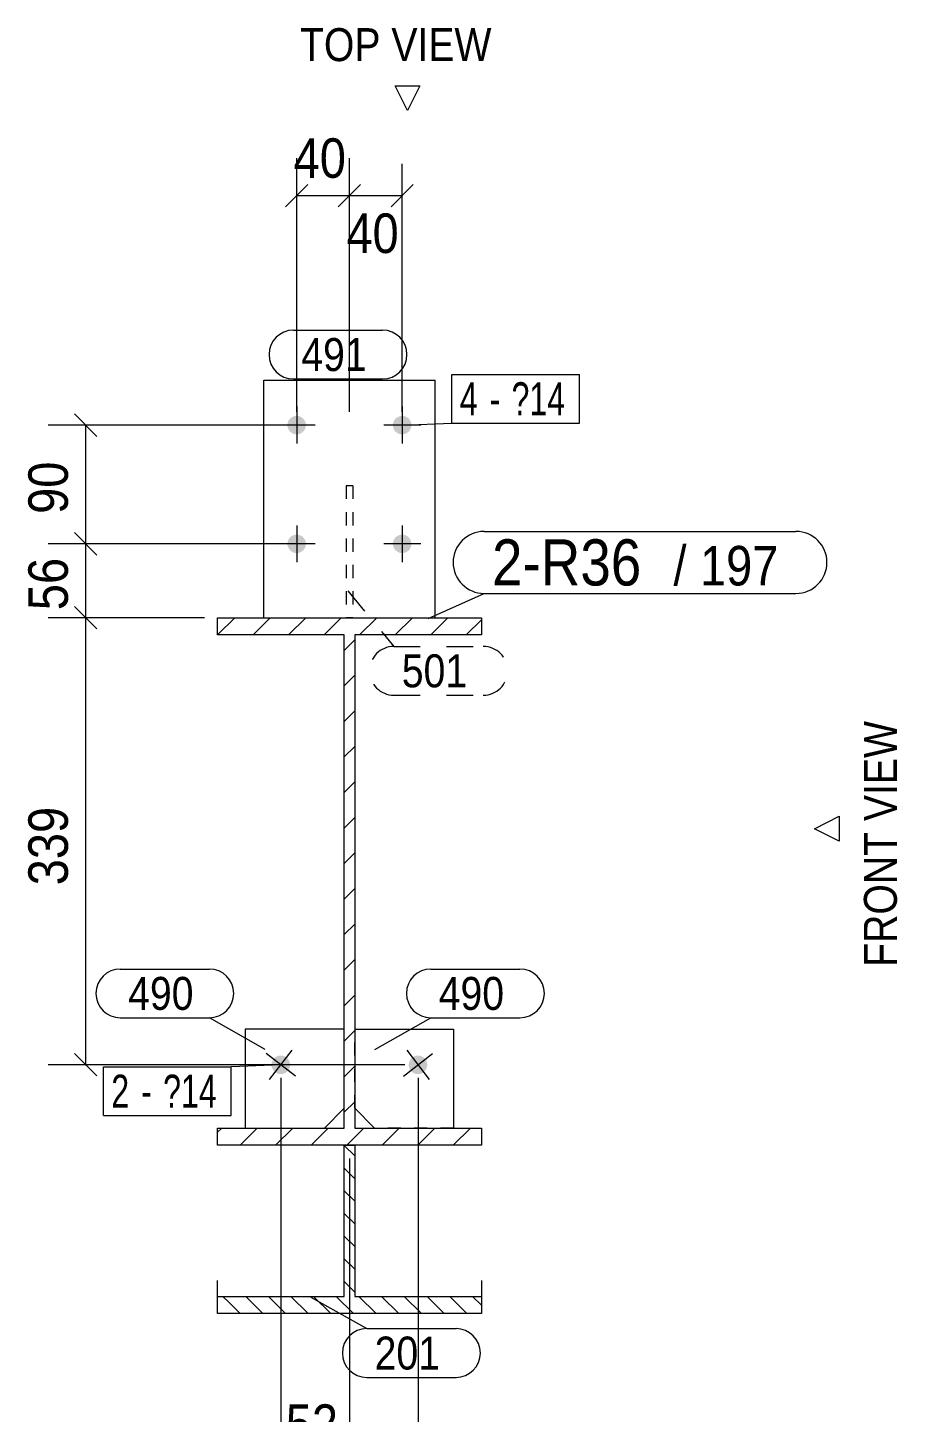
# Model space of a CAD drawing. Header units: millimetres. Extents: x 2 to 1174, y 1 to 825.
# Drawn here: x 125.6 to 191.6, y 93.2 to 198.2 of the extents above; entities that cross this region are included whole.
import ezdxf

# ---------------------------------------------------------------- set-up
doc = ezdxf.new("R2010")
doc.units = ezdxf.units.MM
for name, pattern in [('XKITLINE00', [0]), ('XKITLINE01', [4, 1, -1, 1, -1]), ('XKITLINE02', [4, 2, -2])]:
    doc.linetypes.add(name, pattern=pattern)
for name, color, linetype, lineweight in [('Bolt', 3, 'Continuous', 0), ('BoltMark', 7, 'Continuous', 0), ('Dimensions', 7, 'Continuous', 0), ('OtherObjectType', 7, 'Continuous', 0), ('Part', 2, 'Continuous', 0), ('PartMark', 7, 'Continuous', 0)]:
    doc.layers.add(name, color=color, linetype=linetype, lineweight=lineweight)
doc.styles.add('ARIAL', font='ARIAL.TTF')
doc.styles.add('ARIAL_NARROW', font='ARIALN.TTF')

# ---------------------------------------------------------------- blocks, each defined once
blk = doc.blocks.new('*A11')
at = {"layer": 'Part', "color": 7, "linetype": 'XKITLINE00', "lineweight": 0}
for p, q in [((140.03, 152.19), (141.33, 153.49)), ((142.72, 152.19), (144.02, 153.49)), ((145.41, 152.19), (146.71, 153.49)), ((148.11, 152.19), (149.41, 153.49)), ((150.8, 152.19), (152.1, 153.49)), ((153.5, 152.19), (154.8, 153.49)), ((156.19, 152.19), (157.49, 153.49)), ((158.88, 152.19), (160.03, 153.33)), ((140.03, 152.19), (140.03, 152.19)), ((149.63, 151.01), (150.43, 151.81)), ((149.63, 148.32), (150.43, 149.12)), ((149.63, 145.62), (150.43, 146.42)), ((149.63, 142.93), (150.43, 143.73)), ((149.63, 140.24), (150.43, 141.04)), ((149.63, 137.54), (150.43, 138.34)), ((149.63, 134.85), (150.43, 135.65)), ((149.63, 132.15), (150.43, 132.95)), ((149.63, 129.46), (150.43, 130.26)), ((149.63, 126.76), (150.43, 127.56)), ((149.63, 124.07), (150.43, 124.87)), ((149.63, 121.38), (150.43, 122.18)), ((149.63, 118.68), (150.43, 119.48)), ((149.63, 115.99), (150.43, 116.79)), ((140.03, 114.47), (140.34, 114.79)), ((141.74, 113.49), (143.04, 114.79)), ((144.43, 113.49), (145.73, 114.79)), ((147.12, 113.49), (148.42, 114.79)), ((149.82, 113.49), (151.12, 114.79)), ((152.51, 113.49), (153.81, 114.79)), ((155.21, 113.49), (156.51, 114.79)), ((157.9, 113.49), (159.2, 114.79))]:
    blk.add_line(p, q, dxfattribs=at)
blk = doc.blocks.new('*A12')
at = {"layer": 'Part', "color": 7, "linetype": 'XKITLINE00', "lineweight": 0}
for p, q in [((150.43, 112.68), (149.63, 113.47)), ((150.34, 111.04), (149.63, 111.76)), ((150.43, 110.96), (150.34, 111.04)), ((150.43, 109.24), (149.63, 110.04)), ((150.43, 107.52), (149.63, 108.32)), ((150.43, 105.8), (149.63, 106.6)), ((150.43, 104.08), (149.63, 104.88)), ((150.43, 102.36), (149.63, 103.16)), ((140.89, 101.58), (140.44, 102.03)), ((143.46, 100.72), (142.16, 102.03)), ((145.18, 100.72), (143.88, 102.03)), ((146.9, 100.72), (145.59, 102.03)), ((148.62, 100.72), (147.31, 102.03)), ((150.34, 100.72), (149.03, 102.03)), ((152.06, 100.72), (150.75, 102.03)), ((153.78, 100.72), (152.47, 102.03)), ((155.5, 100.72), (154.19, 102.03)), ((157.22, 100.72), (155.91, 102.03)), ((158.94, 100.72), (157.63, 102.03)), ((160.03, 101.36), (159.35, 102.03)), ((141.74, 100.72), (140.89, 101.58))]:
    blk.add_line(p, q, dxfattribs=at)
blk = doc.blocks.new('*A204')
at = {"layer": 'Bolt'}
blk.add_hatch(color=3, dxfattribs=at).paths.add_polyline_path([(144.37, 119.06), (144.34, 119.08), (144.32, 119.1), (144.3, 119.13), (144.27, 119.16), (144.25, 119.18), (144.23, 119.21), (144.22, 119.24), (144.2, 119.27), (144.19, 119.3), (144.17, 119.33), (144.16, 119.37), (144.15, 119.4), (144.14, 119.43), (144.14, 119.47), (144.13, 119.5), (144.13, 119.53), (144.13, 119.57), (144.13, 119.6), (144.13, 119.64), (144.13, 119.67), (144.14, 119.71), (144.14, 119.74), (144.15, 119.77), (144.16, 119.81), (144.17, 119.84), (144.18, 119.87), (144.2, 119.9), (144.22, 119.93), (144.23, 119.96), (144.25, 119.99), (144.27, 120.02), (144.29, 120.04), (144.32, 120.07), (144.34, 120.09), (144.37, 120.12), (144.39, 120.14), (144.42, 120.16), (144.45, 120.18), (144.48, 120.2), (144.51, 120.21), (144.54, 120.23), (144.57, 120.24), (144.6, 120.25), (144.64, 120.26), (144.67, 120.27), (144.7, 120.28), (144.74, 120.28), (144.77, 120.29), (144.81, 120.29), (144.84, 120.29), (144.88, 120.29), (144.91, 120.28), (144.94, 120.28), (144.98, 120.27), (145.01, 120.26), (145.04, 120.25), (145.08, 120.24), (145.11, 120.23), (145.14, 120.21), (145.17, 120.2), (145.2, 120.18), (145.23, 120.16), (145.25, 120.14), (145.28, 120.12), (145.31, 120.1), (145.33, 120.07), (145.35, 120.05), (145.38, 120.02), (145.4, 119.99), (145.42, 119.96), (145.43, 119.93), (145.45, 119.9), (145.46, 119.87), (145.48, 119.84), (145.49, 119.81), (145.5, 119.78), (145.51, 119.74), (145.51, 119.71), (145.52, 119.67), (145.52, 119.64), (145.53, 119.61), (145.53, 119.57), (145.52, 119.54), (145.52, 119.5), (145.52, 119.47), (145.51, 119.44), (145.5, 119.4), (145.49, 119.37), (145.48, 119.34), (145.47, 119.31), (145.45, 119.27), (145.43, 119.24), (145.42, 119.21), (145.4, 119.19), (145.38, 119.16), (145.36, 119.13), (145.33, 119.11), (145.31, 119.08), (145.28, 119.06), (145.26, 119.04), (145.23, 119.02), (145.2, 119), (145.17, 118.98), (145.14, 118.96), (145.11, 118.95), (145.08, 118.93), (145.05, 118.92), (145.01, 118.91), (144.98, 118.9), (144.95, 118.9), (144.91, 118.89), (144.88, 118.89), (144.84, 118.89), (144.81, 118.89), (144.77, 118.89), (144.74, 118.89), (144.71, 118.9), (144.67, 118.9), (144.64, 118.91), (144.61, 118.92), (144.57, 118.93), (144.54, 118.95), (144.51, 118.96), (144.48, 118.98), (144.45, 119), (144.42, 119.01), (144.4, 119.04)], flags=17)
at = {"layer": 'Bolt', "color": 3, "linetype": 'XKITLINE00', "lineweight": 0}
for p, q in [((145.93, 118.73), (143.72, 120.45)), ((143.97, 118.48), (145.68, 120.69))]:
    blk.add_line(p, q, dxfattribs=at)
blk = doc.blocks.new('*A205')
at = {"layer": 'Bolt'}
for points in [[(146.72, 168.05), (146.72, 168.02), (146.72, 167.98), (146.71, 167.95), (146.7, 167.92), (146.7, 167.88), (146.68, 167.85), (146.67, 167.82), (146.66, 167.79), (146.64, 167.76), (146.63, 167.73), (146.61, 167.7), (146.59, 167.67), (146.57, 167.64), (146.54, 167.62), (146.52, 167.59), (146.5, 167.57), (146.47, 167.55), (146.44, 167.53), (146.41, 167.51), (146.39, 167.49), (146.36, 167.47), (146.32, 167.45), (146.29, 167.44), (146.26, 167.43), (146.23, 167.42), (146.2, 167.41), (146.16, 167.4), (146.13, 167.4), (146.09, 167.39), (146.06, 167.39), (146.03, 167.39), (145.99, 167.39), (145.96, 167.39), (145.92, 167.4), (145.89, 167.4), (145.86, 167.41), (145.82, 167.42), (145.79, 167.43), (145.76, 167.44), (145.73, 167.45), (145.7, 167.47), (145.67, 167.49), (145.64, 167.51), (145.61, 167.53), (145.58, 167.55), (145.56, 167.57), (145.53, 167.59), (145.51, 167.62), (145.48, 167.64), (145.46, 167.67), (145.44, 167.7), (145.42, 167.73), (145.41, 167.76), (145.39, 167.79), (145.38, 167.82), (145.37, 167.85), (145.36, 167.88), (145.35, 167.92), (145.34, 167.95), (145.33, 167.98), (145.33, 168.02), (145.33, 168.05), (145.33, 168.09), (145.33, 168.12), (145.33, 168.16), (145.33, 168.19), (145.34, 168.22), (145.35, 168.26), (145.36, 168.29), (145.37, 168.32), (145.38, 168.36), (145.39, 168.39), (145.41, 168.42), (145.42, 168.45), (145.44, 168.48), (145.46, 168.5), (145.48, 168.53), (145.51, 168.56), (145.53, 168.58), (145.56, 168.61), (145.58, 168.63), (145.61, 168.65), (145.64, 168.67), (145.67, 168.69), (145.7, 168.7), (145.73, 168.72), (145.76, 168.73), (145.79, 168.75), (145.82, 168.76), (145.86, 168.77), (145.89, 168.77), (145.92, 168.78), (145.96, 168.78), (145.99, 168.79), (146.03, 168.79), (146.06, 168.79), (146.09, 168.78), (146.13, 168.78), (146.16, 168.77), (146.2, 168.77), (146.23, 168.76), (146.26, 168.75), (146.29, 168.73), (146.32, 168.72), (146.36, 168.7), (146.39, 168.69), (146.41, 168.67), (146.44, 168.65), (146.47, 168.63), (146.5, 168.61), (146.52, 168.58), (146.54, 168.56), (146.57, 168.53), (146.59, 168.5), (146.61, 168.48), (146.63, 168.45), (146.64, 168.42), (146.66, 168.39), (146.67, 168.36), (146.68, 168.32), (146.7, 168.29), (146.7, 168.26), (146.71, 168.22), (146.72, 168.19), (146.72, 168.16), (146.72, 168.12), (146.73, 168.09)], [(154.72, 168.05), (154.72, 168.02), (154.72, 167.98), (154.71, 167.95), (154.7, 167.92), (154.7, 167.88), (154.68, 167.85), (154.67, 167.82), (154.66, 167.79), (154.64, 167.76), (154.63, 167.73), (154.61, 167.7), (154.59, 167.67), (154.57, 167.64), (154.54, 167.62), (154.52, 167.59), (154.5, 167.57), (154.47, 167.55), (154.44, 167.53), (154.41, 167.51), (154.39, 167.49), (154.36, 167.47), (154.32, 167.45), (154.29, 167.44), (154.26, 167.43), (154.23, 167.42), (154.2, 167.41), (154.16, 167.4), (154.13, 167.4), (154.09, 167.39), (154.06, 167.39), (154.03, 167.39), (153.99, 167.39), (153.96, 167.39), (153.92, 167.4), (153.89, 167.4), (153.86, 167.41), (153.82, 167.42), (153.79, 167.43), (153.76, 167.44), (153.73, 167.45), (153.7, 167.47), (153.67, 167.49), (153.64, 167.51), (153.61, 167.53), (153.58, 167.55), (153.56, 167.57), (153.53, 167.59), (153.51, 167.62), (153.48, 167.64), (153.46, 167.67), (153.44, 167.7), (153.42, 167.73), (153.41, 167.76), (153.39, 167.79), (153.38, 167.82), (153.37, 167.85), (153.36, 167.88), (153.35, 167.92), (153.34, 167.95), (153.33, 167.98), (153.33, 168.02), (153.33, 168.05), (153.33, 168.09), (153.33, 168.12), (153.33, 168.16), (153.33, 168.19), (153.34, 168.22), (153.35, 168.26), (153.36, 168.29), (153.37, 168.32), (153.38, 168.36), (153.39, 168.39), (153.41, 168.42), (153.42, 168.45), (153.44, 168.48), (153.46, 168.5), (153.48, 168.53), (153.51, 168.56), (153.53, 168.58), (153.56, 168.61), (153.58, 168.63), (153.61, 168.65), (153.64, 168.67), (153.67, 168.69), (153.7, 168.7), (153.73, 168.72), (153.76, 168.73), (153.79, 168.75), (153.82, 168.76), (153.86, 168.77), (153.89, 168.77), (153.92, 168.78), (153.96, 168.78), (153.99, 168.79), (154.03, 168.79), (154.06, 168.79), (154.09, 168.78), (154.13, 168.78), (154.16, 168.77), (154.2, 168.77), (154.23, 168.76), (154.26, 168.75), (154.29, 168.73), (154.32, 168.72), (154.36, 168.7), (154.39, 168.69), (154.41, 168.67), (154.44, 168.65), (154.47, 168.63), (154.5, 168.61), (154.52, 168.58), (154.54, 168.56), (154.57, 168.53), (154.59, 168.5), (154.61, 168.48), (154.63, 168.45), (154.64, 168.42), (154.66, 168.39), (154.67, 168.36), (154.68, 168.32), (154.7, 168.29), (154.7, 168.26), (154.71, 168.22), (154.72, 168.19), (154.72, 168.16), (154.72, 168.12), (154.73, 168.09)], [(146.72, 159.05), (146.72, 159.02), (146.72, 158.98), (146.71, 158.95), (146.7, 158.92), (146.7, 158.88), (146.68, 158.85), (146.67, 158.82), (146.66, 158.79), (146.64, 158.76), (146.63, 158.73), (146.61, 158.7), (146.59, 158.67), (146.57, 158.64), (146.54, 158.62), (146.52, 158.59), (146.5, 158.57), (146.47, 158.55), (146.44, 158.53), (146.41, 158.51), (146.39, 158.49), (146.36, 158.47), (146.32, 158.45), (146.29, 158.44), (146.26, 158.43), (146.23, 158.42), (146.2, 158.41), (146.16, 158.4), (146.13, 158.4), (146.09, 158.39), (146.06, 158.39), (146.03, 158.39), (145.99, 158.39), (145.96, 158.39), (145.92, 158.4), (145.89, 158.4), (145.86, 158.41), (145.82, 158.42), (145.79, 158.43), (145.76, 158.44), (145.73, 158.45), (145.7, 158.47), (145.67, 158.49), (145.64, 158.51), (145.61, 158.53), (145.58, 158.55), (145.56, 158.57), (145.53, 158.59), (145.51, 158.62), (145.48, 158.64), (145.46, 158.67), (145.44, 158.7), (145.42, 158.73), (145.41, 158.76), (145.39, 158.79), (145.38, 158.82), (145.37, 158.85), (145.36, 158.88), (145.35, 158.92), (145.34, 158.95), (145.33, 158.98), (145.33, 159.02), (145.33, 159.05), (145.33, 159.09), (145.33, 159.12), (145.33, 159.16), (145.33, 159.19), (145.34, 159.22), (145.35, 159.26), (145.36, 159.29), (145.37, 159.32), (145.38, 159.36), (145.39, 159.39), (145.41, 159.42), (145.42, 159.45), (145.44, 159.48), (145.46, 159.5), (145.48, 159.53), (145.51, 159.56), (145.53, 159.58), (145.56, 159.61), (145.58, 159.63), (145.61, 159.65), (145.64, 159.67), (145.67, 159.69), (145.7, 159.7), (145.73, 159.72), (145.76, 159.73), (145.79, 159.75), (145.82, 159.76), (145.86, 159.77), (145.89, 159.77), (145.92, 159.78), (145.96, 159.78), (145.99, 159.79), (146.03, 159.79), (146.06, 159.79), (146.09, 159.78), (146.13, 159.78), (146.16, 159.77), (146.2, 159.77), (146.23, 159.76), (146.26, 159.75), (146.29, 159.73), (146.32, 159.72), (146.36, 159.7), (146.39, 159.69), (146.41, 159.67), (146.44, 159.65), (146.47, 159.63), (146.5, 159.61), (146.52, 159.58), (146.54, 159.56), (146.57, 159.53), (146.59, 159.5), (146.61, 159.48), (146.63, 159.45), (146.64, 159.42), (146.66, 159.39), (146.67, 159.36), (146.68, 159.32), (146.7, 159.29), (146.7, 159.26), (146.71, 159.22), (146.72, 159.19), (146.72, 159.16), (146.72, 159.12), (146.73, 159.09)], [(154.72, 159.05), (154.72, 159.02), (154.72, 158.98), (154.71, 158.95), (154.7, 158.92), (154.7, 158.88), (154.68, 158.85), (154.67, 158.82), (154.66, 158.79), (154.64, 158.76), (154.63, 158.73), (154.61, 158.7), (154.59, 158.67), (154.57, 158.64), (154.54, 158.62), (154.52, 158.59), (154.5, 158.57), (154.47, 158.55), (154.44, 158.53), (154.41, 158.51), (154.39, 158.49), (154.36, 158.47), (154.32, 158.45), (154.29, 158.44), (154.26, 158.43), (154.23, 158.42), (154.2, 158.41), (154.16, 158.4), (154.13, 158.4), (154.09, 158.39), (154.06, 158.39), (154.03, 158.39), (153.99, 158.39), (153.96, 158.39), (153.92, 158.4), (153.89, 158.4), (153.86, 158.41), (153.82, 158.42), (153.79, 158.43), (153.76, 158.44), (153.73, 158.45), (153.7, 158.47), (153.67, 158.49), (153.64, 158.51), (153.61, 158.53), (153.58, 158.55), (153.56, 158.57), (153.53, 158.59), (153.51, 158.62), (153.48, 158.64), (153.46, 158.67), (153.44, 158.7), (153.42, 158.73), (153.41, 158.76), (153.39, 158.79), (153.38, 158.82), (153.37, 158.85), (153.36, 158.88), (153.35, 158.92), (153.34, 158.95), (153.33, 158.98), (153.33, 159.02), (153.33, 159.05), (153.33, 159.09), (153.33, 159.12), (153.33, 159.16), (153.33, 159.19), (153.34, 159.22), (153.35, 159.26), (153.36, 159.29), (153.37, 159.32), (153.38, 159.36), (153.39, 159.39), (153.41, 159.42), (153.42, 159.45), (153.44, 159.48), (153.46, 159.5), (153.48, 159.53), (153.51, 159.56), (153.53, 159.58), (153.56, 159.61), (153.58, 159.63), (153.61, 159.65), (153.64, 159.67), (153.67, 159.69), (153.7, 159.7), (153.73, 159.72), (153.76, 159.73), (153.79, 159.75), (153.82, 159.76), (153.86, 159.77), (153.89, 159.77), (153.92, 159.78), (153.96, 159.78), (153.99, 159.79), (154.03, 159.79), (154.06, 159.79), (154.09, 159.78), (154.13, 159.78), (154.16, 159.77), (154.2, 159.77), (154.23, 159.76), (154.26, 159.75), (154.29, 159.73), (154.32, 159.72), (154.36, 159.7), (154.39, 159.69), (154.41, 159.67), (154.44, 159.65), (154.47, 159.63), (154.5, 159.61), (154.52, 159.58), (154.54, 159.56), (154.57, 159.53), (154.59, 159.5), (154.61, 159.48), (154.63, 159.45), (154.64, 159.42), (154.66, 159.39), (154.67, 159.36), (154.68, 159.32), (154.7, 159.29), (154.7, 159.26), (154.71, 159.22), (154.72, 159.19), (154.72, 159.16), (154.72, 159.12), (154.73, 159.09)]]:
    blk.add_hatch(color=3, dxfattribs=at).paths.add_polyline_path(points, flags=17)
at = {"layer": 'Bolt', "color": 3, "linetype": 'XKITLINE00', "lineweight": 0}
for p, q in [((146.03, 169.49), (146.03, 166.69)), ((154.03, 169.49), (154.03, 166.69)), ((147.43, 168.09), (144.63, 168.09)), ((155.43, 168.09), (152.63, 168.09)), ((146.03, 160.49), (146.03, 157.69)), ((154.03, 160.49), (154.03, 157.69)), ((147.43, 159.09), (144.63, 159.09)), ((155.43, 159.09), (152.63, 159.09))]:
    blk.add_line(p, q, dxfattribs=at)
blk = doc.blocks.new('*A206')
at = {"layer": 'Bolt'}
blk.add_hatch(color=3, dxfattribs=at).paths.add_polyline_path([(154.82, 120.16), (154.85, 120.18), (154.88, 120.2), (154.91, 120.21), (154.94, 120.23), (154.97, 120.24), (155.01, 120.25), (155.04, 120.26), (155.07, 120.27), (155.11, 120.28), (155.14, 120.28), (155.17, 120.29), (155.21, 120.29), (155.24, 120.29), (155.28, 120.29), (155.31, 120.28), (155.35, 120.28), (155.38, 120.27), (155.41, 120.26), (155.45, 120.25), (155.48, 120.24), (155.51, 120.23), (155.54, 120.21), (155.57, 120.2), (155.6, 120.18), (155.63, 120.16), (155.66, 120.14), (155.68, 120.12), (155.71, 120.09), (155.73, 120.07), (155.76, 120.04), (155.78, 120.02), (155.8, 119.99), (155.82, 119.96), (155.83, 119.93), (155.85, 119.9), (155.87, 119.87), (155.88, 119.84), (155.89, 119.81), (155.9, 119.77), (155.91, 119.74), (155.92, 119.71), (155.92, 119.67), (155.92, 119.64), (155.93, 119.6), (155.93, 119.57), (155.92, 119.53), (155.92, 119.5), (155.91, 119.47), (155.91, 119.43), (155.9, 119.4), (155.89, 119.37), (155.88, 119.33), (155.86, 119.3), (155.85, 119.27), (155.83, 119.24), (155.82, 119.21), (155.8, 119.18), (155.78, 119.16), (155.75, 119.13), (155.73, 119.1), (155.71, 119.08), (155.68, 119.06), (155.65, 119.04), (155.63, 119.01), (155.6, 119), (155.57, 118.98), (155.54, 118.96), (155.51, 118.95), (155.48, 118.93), (155.44, 118.92), (155.41, 118.91), (155.38, 118.9), (155.34, 118.9), (155.31, 118.89), (155.28, 118.89), (155.24, 118.89), (155.21, 118.89), (155.17, 118.89), (155.14, 118.89), (155.1, 118.9), (155.07, 118.9), (155.04, 118.91), (155, 118.92), (154.97, 118.93), (154.94, 118.95), (154.91, 118.96), (154.88, 118.98), (154.85, 119), (154.82, 119.02), (154.79, 119.04), (154.77, 119.06), (154.74, 119.08), (154.72, 119.11), (154.69, 119.13), (154.67, 119.16), (154.65, 119.19), (154.63, 119.21), (154.62, 119.24), (154.6, 119.27), (154.58, 119.31), (154.57, 119.34), (154.56, 119.37), (154.55, 119.4), (154.54, 119.44), (154.54, 119.47), (154.53, 119.5), (154.53, 119.54), (154.53, 119.57), (154.53, 119.61), (154.53, 119.64), (154.53, 119.67), (154.54, 119.71), (154.54, 119.74), (154.55, 119.78), (154.56, 119.81), (154.57, 119.84), (154.59, 119.87), (154.6, 119.9), (154.62, 119.93), (154.63, 119.96), (154.65, 119.99), (154.67, 120.02), (154.7, 120.05), (154.72, 120.07), (154.74, 120.1), (154.77, 120.12), (154.8, 120.14)], flags=17)
at = {"layer": 'Bolt', "color": 3, "linetype": 'XKITLINE00', "lineweight": 0}
for p, q in [((154.12, 118.73), (156.33, 120.45)), ((154.37, 120.69), (156.08, 118.48))]:
    blk.add_line(p, q, dxfattribs=at)
blk = doc.blocks.new('*A207')
at = {"layer": 'Part', "color": 2, "linetype": 'XKITLINE00', "lineweight": 0}
for p, q in [((140.03, 152.19), (140.03, 153.49)), ((140.03, 153.49), (160.03, 153.49)), ((160.03, 153.49), (160.03, 152.19)), ((149.63, 152.19), (140.03, 152.19)), ((149.63, 114.79), (149.63, 152.19)), ((160.03, 152.19), (150.43, 152.19)), ((150.43, 152.19), (150.43, 114.79)), ((140.03, 113.49), (140.03, 114.79)), ((140.03, 114.79), (149.63, 114.79)), ((150.43, 114.79), (160.03, 114.79)), ((160.03, 114.79), (160.03, 113.49)), ((160.03, 113.49), (140.03, 113.49))]:
    blk.add_line(p, q, dxfattribs=at)
blk = doc.blocks.new('*A208')
at = {"layer": 'Part', "color": 7, "linetype": 'XKITLINE01', "lineweight": 0}
for p, q in [((150.28, 163.49), (149.78, 163.49)), ((149.78, 163.49), (149.78, 153.49)), ((150.28, 163.49), (150.28, 153.49)), ((150.28, 153.49), (149.78, 153.49))]:
    blk.add_line(p, q, dxfattribs=at)
blk = doc.blocks.new('*A209')
at = {"layer": 'Part', "color": 2, "linetype": 'XKITLINE00', "lineweight": 0}
for p, q in [((149.63, 122.29), (142.13, 122.29)), ((142.13, 122.29), (142.13, 114.79)), ((148.13, 114.79), (149.63, 116.29))]:
    blk.add_line(p, q, dxfattribs=at)
at = {"layer": 'Part', "color": 7, "linetype": 'XKITLINE01', "lineweight": 0}
for p, q in [((149.63, 116.29), (149.63, 122.29)), ((142.13, 114.79), (148.13, 114.79))]:
    blk.add_line(p, q, dxfattribs=at)
blk = doc.blocks.new('*A210')
at = {"layer": 'Part', "color": 2, "linetype": 'XKITLINE00', "lineweight": 0}
for p, q in [((143.53, 153.49), (143.53, 171.49)), ((143.53, 171.49), (156.53, 171.49)), ((156.53, 153.49), (156.53, 171.49))]:
    blk.add_line(p, q, dxfattribs=at)
at = {"layer": 'Part', "color": 7, "linetype": 'XKITLINE01', "lineweight": 0}
blk.add_line((143.53, 153.49), (156.53, 153.49), dxfattribs=at)
blk = doc.blocks.new('*A211')
at = {"layer": 'Part', "color": 2, "linetype": 'XKITLINE00', "lineweight": 0}
for p, q in [((150.43, 122.29), (157.93, 122.29)), ((157.93, 122.29), (157.93, 114.79)), ((151.93, 114.79), (150.43, 116.29))]:
    blk.add_line(p, q, dxfattribs=at)
at = {"layer": 'Part', "color": 7, "linetype": 'XKITLINE01', "lineweight": 0}
for p, q in [((150.43, 116.29), (150.43, 122.29)), ((157.93, 114.79), (151.93, 114.79))]:
    blk.add_line(p, q, dxfattribs=at)
blk = doc.blocks.new('*A212')
at = {"layer": 'Part', "color": 2, "linetype": 'XKITLINE00', "lineweight": 0}
for p, q in [((149.63, 102.03), (149.63, 113.49)), ((149.63, 113.49), (150.43, 113.49)), ((150.43, 113.49), (150.43, 102.03)), ((140.03, 100.72), (140.03, 103.22)), ((160.03, 103.22), (160.03, 100.72)), ((140.03, 102.03), (149.63, 102.03)), ((150.43, 102.03), (160.03, 102.03)), ((160.03, 100.72), (140.03, 100.72))]:
    blk.add_line(p, q, dxfattribs=at)
blk = doc.blocks.new('*A458')
at = {"layer": 'Dimensions', "color": 7, "linetype": 'XKITLINE00', "lineweight": 0}
for p, q in [((129.18, 154.34), (130.87, 152.64)), ((139.03, 153.49), (127.18, 153.49)), ((130.03, 119.59), (130.03, 153.49)), ((129.18, 120.44), (130.87, 118.74)), ((154.23, 119.59), (127.18, 119.59))]:
    blk.add_line(p, q, dxfattribs=at)
at = {"layer": 'Dimensions', "color": 3}
for p in [(130.03, 153.49), (130.03, 119.59)]:
    blk.add_point(p, dxfattribs=at)
at = {"layer": 'Dimensions', "color": 3, "style": 'ARIAL', "width": 0.85}
blk.add_text('339', height=3, rotation=90.0002, dxfattribs=at).set_placement((128.68, 133.2))
blk = doc.blocks.new('*A459')
at = {"layer": 'Dimensions', "color": 7, "linetype": 'XKITLINE00', "lineweight": 0}
for p, q in [((129.18, 159.94), (130.87, 158.24)), ((145.03, 159.09), (127.18, 159.09)), ((130.03, 153.49), (130.03, 159.09)), ((129.18, 154.34), (130.87, 152.64)), ((139.03, 153.49), (127.18, 153.49))]:
    blk.add_line(p, q, dxfattribs=at)
at = {"layer": 'Dimensions', "color": 3}
for p in [(130.03, 159.09), (130.03, 153.49)]:
    blk.add_point(p, dxfattribs=at)
at = {"layer": 'Dimensions', "color": 3, "style": 'ARIAL', "width": 0.85}
blk.add_text('56', height=3, rotation=90.0002, dxfattribs=at).set_placement((128.68, 154.06))
blk = doc.blocks.new('*A460')
at = {"layer": 'Dimensions', "color": 7, "linetype": 'XKITLINE00', "lineweight": 0}
for p, q in [((145.03, 168.09), (127.18, 168.09)), ((129.18, 168.94), (130.87, 167.24)), ((130.03, 159.09), (130.03, 168.09)), ((129.18, 159.94), (130.87, 158.24)), ((145.03, 159.09), (127.18, 159.09))]:
    blk.add_line(p, q, dxfattribs=at)
at = {"layer": 'Dimensions', "color": 3}
for p in [(130.03, 168.09), (130.03, 159.09)]:
    blk.add_point(p, dxfattribs=at)
at = {"layer": 'Dimensions', "color": 3, "style": 'ARIAL', "width": 0.85}
blk.add_text('90', height=3, rotation=90.0002, dxfattribs=at).set_placement((128.68, 161.36))
blk = doc.blocks.new('*A461')
at = {"layer": 'Dimensions', "color": 7, "linetype": 'XKITLINE00', "lineweight": 0}
for p, q in [((144.83, 118.59), (144.83, 87.09)), ((150.03, 112.49), (150.03, 87.09)), ((145.67, 90.34), (143.98, 88.64)), ((150.87, 90.34), (149.18, 88.64)), ((144.83, 89.49), (150.03, 89.49))]:
    blk.add_line(p, q, dxfattribs=at)
at = {"layer": 'Dimensions', "color": 3}
for p in [(144.83, 89.49), (150.03, 89.49)]:
    blk.add_point(p, dxfattribs=at)
at = {"layer": 'Dimensions', "color": 3, "style": 'ARIAL', "width": 0.85}
blk.add_text('52', height=3, dxfattribs=at).set_placement((145.2, 90.84))
blk = doc.blocks.new('*A462')
at = {"layer": 'Dimensions', "color": 7, "linetype": 'XKITLINE00', "lineweight": 0}
for p, q in [((155.23, 118.59), (155.23, 86.64)), ((150.03, 112.49), (150.03, 86.64)), ((150.87, 90.34), (149.18, 88.64)), ((156.07, 90.34), (154.38, 88.64)), ((150.03, 89.49), (155.23, 89.49))]:
    blk.add_line(p, q, dxfattribs=at)
at = {"layer": 'Dimensions', "color": 3}
for p in [(150.03, 89.49), (155.23, 89.49)]:
    blk.add_point(p, dxfattribs=at)
at = {"layer": 'Dimensions', "color": 3, "style": 'ARIAL', "width": 0.85}
blk.add_text('52', height=3, dxfattribs=at).set_placement((150.4, 85.14))
blk = doc.blocks.new('*A463')
at = {"layer": 'Dimensions', "color": 7, "linetype": 'XKITLINE00', "lineweight": 0}
for p, q in [((146.03, 169.09), (146.03, 188.34)), ((150.03, 169.09), (150.03, 188.34)), ((146.87, 186.34), (145.18, 184.64)), ((150.87, 186.34), (149.18, 184.64)), ((146.03, 185.49), (150.03, 185.49))]:
    blk.add_line(p, q, dxfattribs=at)
at = {"layer": 'Dimensions', "color": 3}
for p in [(146.03, 185.49), (150.03, 185.49)]:
    blk.add_point(p, dxfattribs=at)
at = {"layer": 'Dimensions', "color": 3, "style": 'ARIAL', "width": 0.85}
blk.add_text('40', height=3, dxfattribs=at).set_placement((145.8, 186.84))
blk = doc.blocks.new('*A464')
at = {"layer": 'Dimensions', "color": 7, "linetype": 'XKITLINE00', "lineweight": 0}
for p, q in [((150.03, 169.09), (150.03, 187.89)), ((154.03, 169.09), (154.03, 187.89)), ((150.87, 186.34), (149.18, 184.64)), ((154.87, 186.34), (153.18, 184.64)), ((150.03, 185.49), (154.03, 185.49))]:
    blk.add_line(p, q, dxfattribs=at)
at = {"layer": 'Dimensions', "color": 3}
for p in [(150.03, 185.49), (154.03, 185.49)]:
    blk.add_point(p, dxfattribs=at)
at = {"layer": 'Dimensions', "color": 3, "style": 'ARIAL', "width": 0.85}
blk.add_text('40', height=3, dxfattribs=at).set_placement((149.8, 181.14))
blk = doc.blocks.new('*A465')
at = {"layer": 'BoltMark', "color": 7, "linetype": 'XKITLINE00', "lineweight": 0}
for p, q in [((157.79, 171.94), (167.48, 171.94)), ((157.79, 168.24), (157.79, 171.94)), ((167.48, 168.24), (167.48, 171.94)), ((154.03, 168.09), (157.79, 168.24)), ((157.79, 168.24), (167.48, 168.24))]:
    blk.add_line(p, q, dxfattribs=at)
at = {"layer": 'BoltMark', "color": 3, "style": 'ARIAL_NARROW', "width": 0.85}
for s, p in [('4', (158.39, 168.84)), ('?14', (162.32, 168.84)), ('-', (160.66, 168.84))]:
    blk.add_text(s, height=2.5, dxfattribs=at).set_placement(p)
blk = doc.blocks.new('*A466')
at = {"layer": 'BoltMark', "color": 7, "linetype": 'XKITLINE00', "lineweight": 0}
for p, q in [((131.37, 119.44), (141.06, 119.44)), ((131.37, 115.74), (131.37, 119.44)), ((144.83, 119.59), (141.06, 119.44)), ((141.06, 115.74), (141.06, 119.44)), ((131.37, 115.74), (141.06, 115.74))]:
    blk.add_line(p, q, dxfattribs=at)
at = {"layer": 'BoltMark', "color": 3, "style": 'ARIAL_NARROW', "width": 0.85}
for s, p in [('2', (131.97, 116.34)), ('?14', (135.9, 116.34)), ('-', (134.24, 116.34))]:
    blk.add_text(s, height=2.5, dxfattribs=at).set_placement(p)
blk = doc.blocks.new('*A467')
at = {"layer": 'PartMark', "color": 7, "linetype": 'XKITLINE00', "lineweight": 0}
for p, q in [((147.1, 101.97), (151.34, 99.58)), ((151.34, 99.58), (158.11, 99.58)), ((151.34, 95.88), (158.11, 95.88))]:
    blk.add_line(p, q, dxfattribs=at)
for centre, start, end in [((151.34, 97.73), 90, 270), ((158.11, 97.73), 270, 90)]:
    blk.add_arc(centre, 1.85, start, end, dxfattribs=at)
at = {"layer": 'PartMark', "color": 3, "style": 'ARIAL', "width": 0.85}
blk.add_text('201', height=2.5, dxfattribs=at).set_placement((151.94, 96.48))
blk = doc.blocks.new('*A468')
at = {"layer": 'PartMark', "color": 7, "linetype": 'XKITLINE00', "lineweight": 0}
for p, q in [((156.2, 126.85), (162.96, 126.85)), ((151.95, 120.76), (156.2, 123.15)), ((156.2, 123.15), (162.96, 123.15))]:
    blk.add_line(p, q, dxfattribs=at)
for centre, start, end in [((156.2, 125), 90, 270), ((162.96, 125), 270, 90)]:
    blk.add_arc(centre, 1.85, start, end, dxfattribs=at)
at = {"layer": 'PartMark', "color": 3, "style": 'ARIAL', "width": 0.85}
blk.add_text('490', height=2.5, dxfattribs=at).set_placement((156.8, 123.75))
blk = doc.blocks.new('*A469')
at = {"layer": 'PartMark', "color": 7, "linetype": 'XKITLINE00', "lineweight": 0}
for p, q in [((145.78, 175.29), (152.54, 175.29)), ((145.78, 171.59), (152.54, 171.59))]:
    blk.add_line(p, q, dxfattribs=at)
for centre, start, end in [((145.78, 173.44), 90, 270), ((152.54, 173.44), 270, 90)]:
    blk.add_arc(centre, 1.85, start, end, dxfattribs=at)
at = {"layer": 'PartMark', "color": 3, "style": 'ARIAL', "width": 0.85}
blk.add_text('491', height=2.5, dxfattribs=at).set_placement((146.38, 172.19))
blk = doc.blocks.new('*A470')
at = {"layer": 'PartMark', "color": 7, "linetype": 'XKITLINE00', "lineweight": 0}
for p, q in [((132.65, 126.85), (139.41, 126.85)), ((132.65, 123.15), (139.41, 123.15)), ((143.65, 120.76), (139.41, 123.15))]:
    blk.add_line(p, q, dxfattribs=at)
for centre, start, end in [((132.65, 125), 90, 270), ((139.41, 125), 270, 90)]:
    blk.add_arc(centre, 1.85, start, end, dxfattribs=at)
at = {"layer": 'PartMark', "color": 3, "style": 'ARIAL', "width": 0.85}
blk.add_text('490', height=2.5, dxfattribs=at).set_placement((133.25, 123.75))
blk = doc.blocks.new('*A471')
at = {"layer": 'PartMark', "color": 7, "linetype": 'XKITLINE02', "lineweight": 0}
for p, q in [((149.9, 155.52), (153.4, 151.31)), ((153.4, 151.31), (160.17, 151.31)), ((153.4, 147.61), (160.17, 147.61))]:
    blk.add_line(p, q, dxfattribs=at)
for centre, start, end in [((153.4, 149.46), 90, 270), ((160.17, 149.46), 270, 90)]:
    blk.add_arc(centre, 1.85, start, end, dxfattribs=at)
at = {"layer": 'PartMark', "color": 3, "style": 'ARIAL', "width": 0.85}
blk.add_text('501', height=2.5, dxfattribs=at).set_placement((154, 148.21))
blk = doc.blocks.new('*A472')
at = {"layer": 'PartMark', "color": 7, "linetype": 'XKITLINE00', "lineweight": 0}
for p, q in [((160.24, 160.03), (183.89, 160.03)), ((156, 153.44), (160.24, 155.33)), ((160.24, 155.33), (183.89, 155.33))]:
    blk.add_line(p, q, dxfattribs=at)
for centre, start, end in [((160.24, 157.68), 90, 270), ((183.89, 157.68), 270, 90)]:
    blk.add_arc(centre, 2.35, start, end, dxfattribs=at)
at = {"layer": 'PartMark', "color": 1, "style": 'ARIAL', "width": 0.85}
blk.add_text('2-R36', height=3.5, dxfattribs=at).set_placement((160.84, 155.93))
at = {"layer": 'PartMark', "color": 3, "style": 'ARIAL', "width": 0.85}
for s, p in [('/', (174.6, 155.93)), ('197', (176.61, 155.93))]:
    blk.add_text(s, height=3, dxfattribs=at).set_placement(p)
blk = doc.blocks.new('*A473')
at = {"layer": 'OtherObjectType', "color": 7, "linetype": 'XKITLINE00', "lineweight": 0}
for p, q in [((154.43, 191.94), (153.49, 193.81)), ((153.49, 193.81), (155.37, 193.81)), ((155.37, 193.81), (154.43, 191.94)), ((154.43, 191.94), (154.43, 191.94)), ((185.29, 137.49), (187.16, 138.43)), ((187.16, 138.43), (187.16, 136.55)), ((187.16, 136.55), (185.29, 137.49)), ((185.29, 137.49), (185.29, 137.49)), ((155.34, 78.29), (162.77, 78.29))]:
    blk.add_line(p, q, dxfattribs=at)
at = {"layer": 'OtherObjectType', "color": 7, "style": 'ARIAL', "width": 0.85}
for s, p in [('TOP VIEW', (146.28, 195.69)), ('C', (155.34, 79.04)), ('C', (160.36, 79.04)), ('-', (158.5, 79.04))]:
    blk.add_text(s, height=2.5, dxfattribs=at).set_placement(p)
blk.add_text('FRONT VIEW', height=2.5, rotation=90, dxfattribs=at).set_placement((191.54, 127.02))

msp = doc.modelspace()

# ---------------------------------------------------------------- block references
at = {"lineweight": 0}
for name in ['*A463', '*A464', '*A469', '*A210', '*A465', '*A205', '*A460', '*A208', '*A459', '*A472', '*A471', '*A458', '*A11', '*A207', '*A470', '*A468', '*A209', '*A211', '*A204', '*A206', '*A466', '*A461', '*A462', '*A212', '*A12', '*A467']:
    msp.add_blockref(name, (0, 0), dxfattribs=at)
at = {"layer": 'OtherObjectType', "lineweight": 0}
msp.add_blockref('*A473', (0, 0), dxfattribs=at)

doc.saveas('drawing.dxf')
